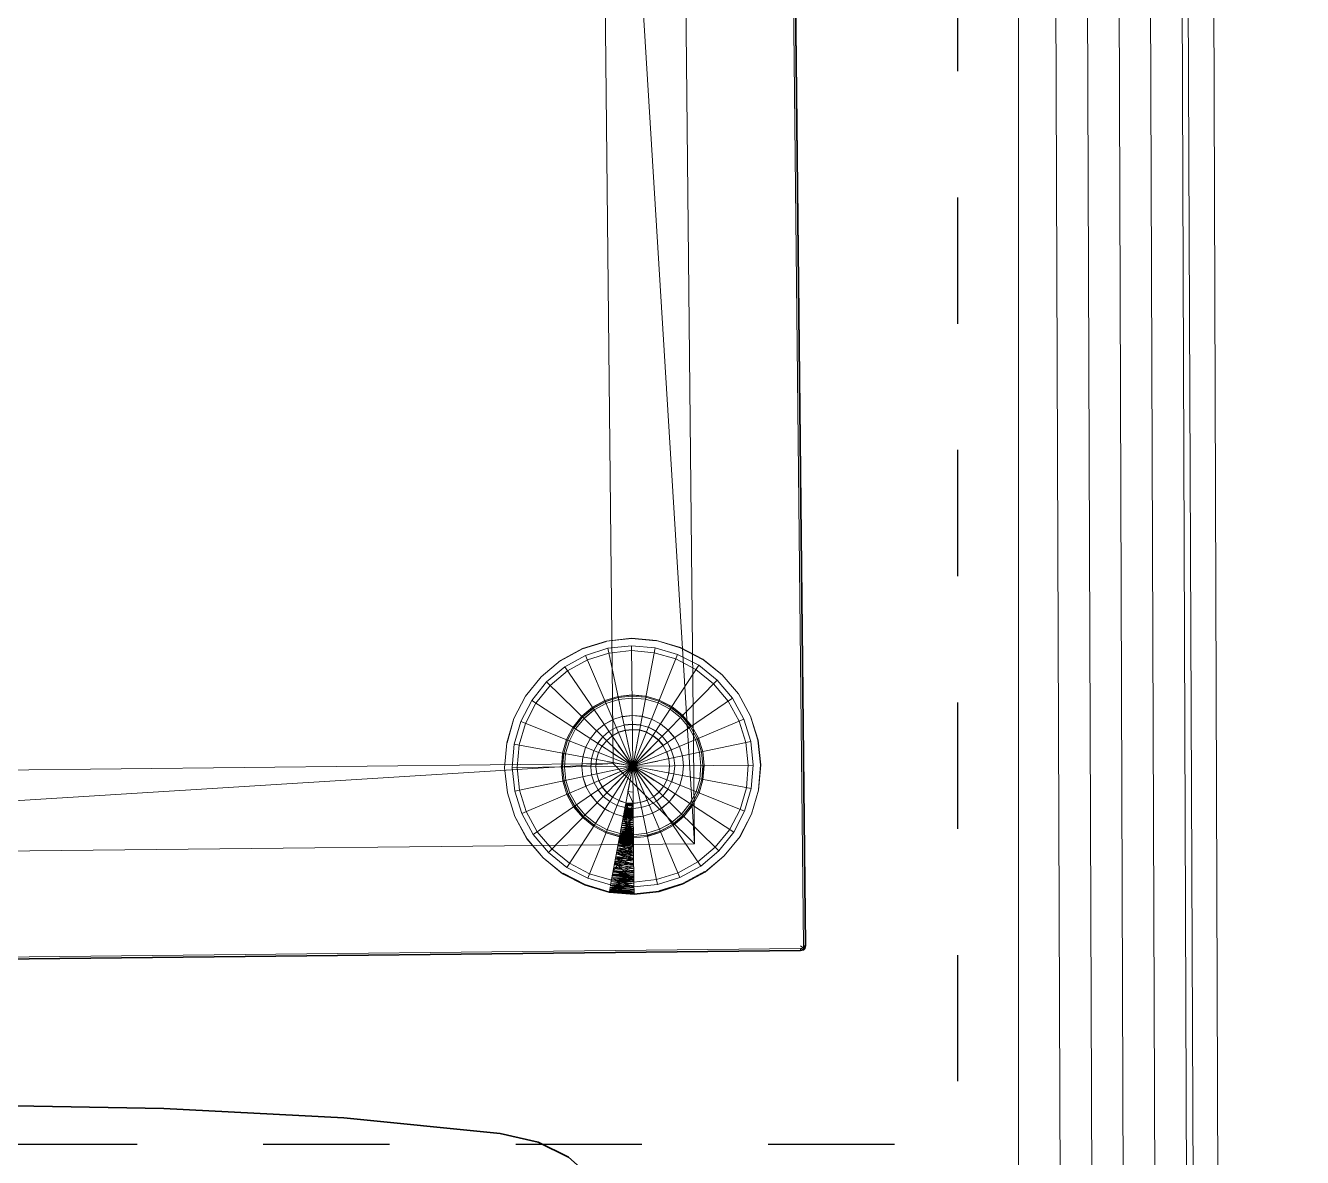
# Model space of a CAD drawing. Header units: millimetres. Extents: x 233224 to 234067, y -13631 to -11613.
# Drawn here: x 234019.46 to 234059.92, y -12767.82 to -12731.96 of the extents above; entities that cross this region are included whole.
import ezdxf

# ---------------------------------------------------------------- set-up
doc = ezdxf.new("R2010")
doc.units = ezdxf.units.MM
doc.header["$MEASUREMENT"] = 0
doc.set_wipeout_variables(frame=1)
doc.linetypes.add('Contour Line', pattern=[80, 40, -40])
doc.linetypes.add('Wipeout_Contour', pattern=[1000, 0, -1000])
doc.layers.add('2D Drafting - General_Pen_No__4', color=7, linetype='Continuous', lineweight=20, true_color=0x029e21)
doc.layers.add('Structural - Bearing_Pen_No__87', color=7, linetype='Continuous', lineweight=20, true_color=0x6a6a6a)
for name, color, linetype in [('A_FLOR_PATT', 7, 'Continuous'), ('Doseme - BA', 7, 'Continuous'), ('Structural - Bearing', 7, 'Continuous')]:
    doc.layers.add(name, color=color, linetype=linetype)
for name, color, linetype, lineweight in [('A_FLOR_PATT_Pen_No__7', 7, 'Continuous', 35), ('Doseme - BA_Pen_No__41', 7, 'Continuous', 25), ('Int - Furniture _Pen_No__75', 6, 'Continuous', 20)]:
    doc.layers.add(name, color=color, linetype=linetype, lineweight=lineweight)

# ---------------------------------------------------------------- blocks, each defined once
blk = doc.blocks.new('Slab_23', base_point=(233941.61, -4471.6))
at = {"layer": 'Doseme - BA_Pen_No__41', "linetype": 'Contour Line', "flags": 128}
blk.add_lwpolyline([(233941.61, -4471.6), (233941.61, -5171.6), (233241.61, -5171.6), (233241.61, -4471.6)], close=True, dxfattribs=at)
blk = doc.blocks.new('Wall_28', base_point=(233960.98, -1398.43))
at = {"color": 254, "linetype": 'Wipeout_Contour', "lineweight": 0, "ltscale": 936822.845006}
blk.add_wipeout([(234050.92, -12901.88), (234010.98, -1398.25), (234000.98, -1398.29), (234040.92, -12901.91)], dxfattribs=at).dxf.layer = 'Structural - Bearing'
at = {"color": 254, "linetype": 'Wipeout_Contour', "lineweight": 0, "ltscale": 936782.880162}
blk.add_wipeout([(234040.92, -12901.91), (234000.98, -1398.29), (233990.98, -1398.32), (234030.92, -12901.95)], dxfattribs=at).dxf.layer = 'Structural - Bearing'
at = {"color": 254, "linetype": 'Wipeout_Contour', "lineweight": 0, "ltscale": 936742.91532}
blk.add_wipeout([(234030.92, -12901.95), (233990.98, -1398.32), (233980.98, -1398.36), (234020.92, -12901.98)], dxfattribs=at).dxf.layer = 'Structural - Bearing'
at = {"color": 254, "linetype": 'Wipeout_Contour', "lineweight": 0, "ltscale": 936702.950482}
blk.add_wipeout([(234020.92, -12901.98), (233980.98, -1398.36), (233970.98, -1398.39), (234010.92, -12902.01)], dxfattribs=at).dxf.layer = 'Structural - Bearing'
at = {"color": 254, "linetype": 'Wipeout_Contour', "lineweight": 0, "ltscale": 936662.985647}
blk.add_wipeout([(234010.92, -12902.01), (233970.98, -1398.39), (233960.98, -1398.43), (234000.92, -12902.05)], dxfattribs=at).dxf.layer = 'Structural - Bearing'
at = {"layer": 'Structural - Bearing_Pen_No__87', "linetype": 'Continuous'}
for p, q in [((234010.92, -12902.01), (233970.98, -1398.39)), ((234020.92, -12901.98), (233980.98, -1398.36)), ((234030.92, -12901.95), (233990.98, -1398.32)), ((234040.92, -12901.91), (234000.98, -1398.29))]:
    blk.add_line(p, q, dxfattribs=at)
at = {"layer": 'Structural - Bearing_Pen_No__87', "linetype": 'Continuous', "flags": 128}
for points in [[(233960.98, -1398.43), (234000.92, -12902.05)], [(234050.92, -12901.88), (234010.98, -1398.25)]]:
    blk.add_lwpolyline(points, dxfattribs=at)
blk = doc.blocks.new('k70_2')
at = {"layer": 'Int - Furniture _Pen_No__75', "linetype": 'Continuous'}
for p, q in [((0, 697.94), (7.3, 2)), ((0.24, 697.94), (7.54, 2)), ((8.15, 2.01), (0.85, 697.95)), ((77.24, 72.01), (40.81, 658.76)), ((40.81, 658.76), (47.29, 41.54)), ((77.24, 72.01), (71.4, 628.93)), ((57.45, 108.67), (66.34, 111.51)), ((57.45, 108.67), (66.34, 111.45)), ((66.34, 111.51), (75.73, 112.52)), ((66.98, 108.77), (75.76, 109.71)), ((75.73, 112.52), (85.01, 111.7)), ((75.76, 109.71), (84.54, 108.96)), ((75.76, 109.71), (76.23, 64.68)), ((85.01, 111.7), (94.07, 109.06)), ((85.01, 111.64), (94.07, 109.06)), ((49.19, 104.18), (57.45, 108.67)), ((49.19, 104.12), (57.45, 108.67)), ((50.81, 101.82), (58.57, 106.11)), ((58.57, 106.11), (66.98, 108.77)), ((58.57, 106.11), (76.23, 64.68)), ((67.35, 106.95), (59.33, 104.42)), ((66.98, 108.77), (76.23, 64.68)), ((75.78, 107.82), (67.35, 106.95)), ((84.2, 107.12), (75.78, 107.82)), ((84.54, 108.96), (76.23, 64.68)), ((93, 106.47), (76.23, 64.68)), ((92.28, 104.77), (84.2, 107.12)), ((84.54, 108.96), (93, 106.47)), ((93, 106.47), (100.86, 102.35)), ((94.07, 109.06), (102.42, 104.68)), ((94.07, 109.06), (102.42, 104.74)), ((42.06, 98.13), (49.19, 104.18)), ((42.06, 98.13), (49.19, 104.12)), ((44.04, 96.2), (50.81, 101.82)), ((51.8, 100.31), (45.39, 94.87)), ((50.81, 101.82), (76.23, 64.68)), ((59.33, 104.42), (51.8, 100.31)), ((100.86, 102.35), (76.23, 64.68)), ((99.77, 100.82), (92.28, 104.77)), ((106.42, 95.51), (99.77, 100.82)), ((100.86, 102.35), (107.75, 96.87)), ((102.42, 104.74), (109.68, 98.84)), ((102.42, 104.68), (109.68, 98.84)), ((36.15, 90.87), (42.06, 98.13)), ((36.15, 90.81), (42.06, 98.13)), ((38.49, 89.3), (44.04, 96.2)), ((44.04, 96.2), (76.23, 64.68)), ((107.75, 96.87), (76.23, 64.68)), ((111.86, 89.04), (106.42, 95.51)), ((107.75, 96.87), (113.43, 90.09)), ((109.68, 98.84), (115.74, 91.64)), ((109.68, 98.84), (115.74, 91.7)), ((31.85, 82.52), (36.15, 90.87)), ((31.85, 82.52), (36.15, 90.81)), ((32.09, 82.4), (36.39, 90.63)), ((45.39, 94.87), (40.09, 88.29)), ((70.7, 90.8), (65.71, 89.23)), ((70.7, 90.8), (75.95, 91.34)), ((70.71, 90.74), (75.95, 91.34)), ((70.83, 90.31), (75.95, 90.91)), ((75.95, 91.34), (81.07, 90.85)), ((75.95, 91.34), (81.19, 90.91)), ((75.95, 90.91), (81.08, 90.49)), ((75.95, 90.91), (81.08, 90.42)), ((86.22, 89.44), (81.19, 90.91)), ((115.62, 91.64), (120.1, 83.39)), ((115.74, 91.7), (120.21, 83.45)), ((115.74, 91.64), (120.21, 83.45)), ((34.42, 81.45), (38.49, 89.3)), ((40.09, 88.29), (36.14, 80.8)), ((38.49, 89.3), (76.23, 64.68)), ((61.1, 86.74), (57.1, 83.34)), ((57.1, 83.34), (61.22, 86.67)), ((57.48, 83.03), (61.35, 86.37)), ((57.48, 83.03), (61.47, 86.31)), ((57.48, 83.03), (61.35, 86.31)), ((65.71, 89.23), (61.1, 86.74)), ((61.35, 86.37), (65.83, 88.86)), ((61.35, 86.31), (65.97, 88.8)), ((61.47, 86.31), (65.97, 88.8)), ((66.21, 88.13), (61.85, 85.71)), ((65.97, 88.8), (70.83, 90.38)), ((65.97, 88.8), (70.83, 90.31)), ((70.96, 89.64), (66.21, 88.13)), ((66.21, 88.19), (70.96, 89.64)), ((70.96, 89.64), (75.96, 90.18)), ((75.96, 90.18), (80.97, 89.75)), ((113.43, 90.09), (76.23, 64.68)), ((80.97, 89.75), (85.74, 88.34)), ((81.08, 90.42), (85.98, 89.01)), ((90.17, 86), (85.74, 88.34)), ((85.98, 89.01), (90.52, 86.68)), ((85.98, 89.01), (90.52, 86.62)), ((90.76, 87.05), (86.22, 89.44)), ((94.1, 82.86), (90.17, 86)), ((90.52, 86.62), (94.58, 83.42)), ((90.64, 86.68), (94.58, 83.42)), ((94.95, 83.73), (90.76, 87.05)), ((115.96, 81.63), (111.86, 89.04)), ((113.43, 90.09), (117.67, 82.32)), ((29.13, 73.52), (31.85, 82.52)), ((29.25, 73.52), (31.85, 82.52)), ((29.25, 73.52), (31.85, 82.46)), ((29.37, 73.47), (32.09, 82.4)), ((31.95, 73), (34.42, 81.45)), ((34.42, 81.45), (76.23, 64.68)), ((53.85, 79.27), (57.1, 83.34)), ((54.22, 79.04), (57.48, 83.03)), ((54.84, 78.61), (57.97, 82.49)), ((61.85, 85.71), (57.97, 82.49)), ((68.71, 82.18), (65.44, 80.37)), ((68.71, 82.18), (72.36, 83.25)), ((68.72, 82.12), (72.36, 83.25)), ((72.36, 83.25), (76.03, 83.66)), ((76.03, 83.66), (79.69, 83.32)), ((117.67, 82.32), (76.23, 64.68)), ((79.69, 83.32), (83.24, 82.27)), ((79.69, 83.32), (83.24, 82.33)), ((86.55, 80.6), (83.24, 82.33)), ((94.1, 82.92), (97.32, 79.06)), ((97.32, 79.06), (94.1, 82.86)), ((94.58, 83.42), (97.79, 79.49)), ((94.58, 83.42), (97.92, 79.49)), ((98.28, 79.74), (94.95, 83.73)), ((118.49, 73.54), (115.96, 81.63)), ((117.67, 82.32), (120.31, 73.93)), ((120.1, 83.39), (122.88, 74.45)), ((120.21, 83.45), (123, 74.51)), ((36.14, 80.8), (33.78, 72.65)), ((634.1, 77.85), (47.29, 41.54)), ((51.46, 74.61), (53.85, 79.27)), ((51.82, 74.49), (54.22, 79.1)), ((51.82, 74.49), (54.22, 79.04)), ((51.83, 74.43), (54.22, 79.04)), ((52.57, 74.19), (54.84, 78.61)), ((60.25, 75.07), (62.66, 77.96)), ((60.37, 75.07), (62.66, 77.96)), ((62.66, 77.96), (65.44, 80.37)), ((62.66, 77.96), (65.56, 80.32)), ((65, 75.67), (67.3, 77.64)), ((65, 75.67), (67.42, 77.58)), ((70.09, 79.07), (67.42, 77.58)), ((68.41, 76), (70.85, 77.31)), ((68.41, 76.06), (70.85, 77.31)), ((70.09, 79.07), (73.01, 80.02)), ((70.09, 79.13), (73.01, 80.02)), ((70.85, 77.31), (73.4, 78.14)), ((73.01, 80.02), (76.06, 80.36)), ((73.4, 78.14), (76.08, 78.47)), ((73.4, 78.14), (76.08, 78.41)), ((76.06, 80.36), (79.12, 80.09)), ((76.08, 78.47), (78.77, 78.19)), ((76.08, 78.41), (78.77, 78.19)), ((634.1, 77.85), (77.24, 72.01)), ((78.77, 78.19), (81.34, 77.42)), ((79.12, 80.09), (82.06, 79.26)), ((79.12, 80.09), (82.06, 79.2)), ((81.34, 77.42), (83.8, 76.23)), ((81.34, 77.42), (83.67, 76.16)), ((84.75, 77.77), (82.06, 79.2)), ((84.75, 77.83), (87.21, 75.9)), ((84.75, 77.77), (87.21, 75.9)), ((86.55, 80.6), (89.51, 78.25)), ((86.55, 80.54), (89.51, 78.25)), ((89.51, 78.25), (91.86, 75.4)), ((97.32, 79.06), (99.68, 74.68)), ((100.29, 74.94), (97.79, 79.49)), ((97.92, 79.49), (100.41, 75)), ((97.92, 79.49), (100.29, 74.94)), ((98.16, 79.74), (100.77, 75.12)), ((98.28, 79.74), (100.77, 75.12)), ((28.37, 64.17), (29.13, 73.52)), ((28.37, 64.17), (29.25, 73.52)), ((29.25, 73.52), (28.5, 64.18)), ((28.5, 64.18), (29.37, 73.47)), ((29.49, 73.47), (28.62, 64.18)), ((28.62, 64.18), (29.37, 73.47)), ((28.74, 64.18), (29.49, 73.47)), ((29.37, 73.47), (28.74, 64.18)), ((28.74, 64.18), (29.62, 73.47)), ((29.74, 73.4), (28.74, 64.18)), ((28.98, 64.18), (29.74, 73.4)), ((30.24, 73.34), (28.98, 64.18)), ((29.62, 73.47), (29.23, 64.18)), ((29.23, 64.18), (29.99, 73.34)), ((29.35, 64.18), (30.24, 73.34)), ((30.85, 73.23), (29.35, 64.18)), ((29.99, 73.34), (29.72, 64.19)), ((29.72, 64.19), (30.48, 73.29)), ((30.08, 64.19), (30.85, 73.23)), ((31.58, 73.06), (30.08, 64.19)), ((30.48, 73.29), (30.33, 64.19)), ((30.33, 64.19), (31.09, 73.17)), ((30.82, 64.2), (31.58, 73.06)), ((32.43, 72.89), (30.82, 64.2)), ((31.09, 73.17), (30.94, 64.2)), ((30.94, 64.2), (31.7, 73.06)), ((31.18, 64.2), (31.95, 73)), ((34.63, 72.48), (31.18, 64.2)), ((31.7, 73.06), (31.67, 64.21)), ((31.67, 64.21), (32.43, 72.89)), ((33.17, 72.76), (31.67, 64.21)), ((31.95, 73), (76.23, 64.68)), ((32.43, 72.89), (32.4, 64.22)), ((32.4, 64.22), (33.17, 72.76)), ((33.9, 72.59), (32.4, 64.22)), ((33.01, 64.22), (33.78, 72.65)), ((34.02, 72.59), (33.01, 64.22)), ((33.17, 72.76), (33.13, 64.22)), ((33.13, 64.22), (33.9, 72.65)), ((33.78, 72.65), (33.26, 64.23)), ((33.26, 64.23), (34.02, 72.59)), ((33.26, 64.23), (33.9, 72.59)), ((34.75, 72.48), (33.26, 64.23)), ((33.9, 72.65), (33.87, 64.23)), ((34.02, 72.59), (33.87, 64.23)), ((33.87, 64.23), (34.63, 72.48)), ((33.99, 64.23), (34.75, 72.48)), ((33.99, 64.23), (34.63, 72.48)), ((35.86, 72.24), (33.99, 64.23)), ((37.33, 71.96), (33.99, 64.23)), ((34.63, 72.48), (34.6, 64.24)), ((34.6, 64.24), (35.37, 72.37)), ((34.63, 72.48), (34.84, 64.24)), ((34.84, 64.24), (35.5, 72.3)), ((35.09, 64.24), (35.86, 72.24)), ((37.08, 72.02), (35.09, 64.24)), ((35.37, 72.37), (35.33, 64.25)), ((35.33, 64.25), (35.98, 72.24)), ((35.5, 72.3), (35.94, 64.25)), ((35.98, 72.24), (35.94, 64.25)), ((35.94, 64.25), (36.72, 72.13)), ((36.43, 64.26), (37.08, 72.02)), ((38.55, 71.72), (36.43, 64.26)), ((36.72, 72.13), (36.55, 64.26)), ((36.55, 64.26), (37.2, 72.02)), ((36.67, 64.26), (37.33, 71.96)), ((36.72, 72.13), (37.28, 64.27)), ((37.2, 72.02), (47.29, 64.37)), ((37.28, 64.27), (37.94, 71.84)), ((37.9, 64.27), (38.55, 71.72)), ((37.94, 71.84), (38.75, 64.28)), ((38.75, 64.28), (39.4, 71.61)), ((39.4, 71.61), (40.09, 64.3)), ((77.24, 72.01), (47.29, 41.54)), ((49.93, 69.59), (51.46, 74.61)), ((50.05, 69.59), (51.46, 74.61)), ((50.42, 69.54), (51.82, 74.49)), ((50.42, 69.54), (51.83, 74.43)), ((52.57, 74.19), (51.15, 69.35)), ((51.15, 69.41), (52.57, 74.19)), ((57.51, 68.2), (58.57, 71.75)), ((58.57, 71.75), (60.37, 75.07)), ((58.57, 71.75), (60.25, 75.07)), ((61.64, 70.5), (63.07, 73.27)), ((63.07, 73.27), (65, 75.67)), ((63.47, 69.79), (64.67, 72.19)), ((64.67, 72.25), (66.36, 74.33)), ((64.67, 72.19), (66.36, 74.27)), ((66.36, 74.27), (68.41, 76.06)), ((66.36, 74.33), (68.41, 76.06)), ((66.36, 74.27), (68.41, 76)), ((76.23, 64.68), (70.77, 72.55)), ((76.23, 64.68), (72.47, 73.49)), ((76.23, 64.68), (74.29, 74.06)), ((76.23, 64.68), (77.96, 74.09)), ((120.31, 73.93), (76.23, 64.68)), ((76.23, 64.68), (81.39, 72.66)), ((83.67, 76.16), (85.77, 74.48)), ((85.77, 74.48), (87.5, 72.42)), ((87.21, 75.9), (89.2, 73.54)), ((87.5, 72.42), (88.86, 70.06)), ((87.62, 72.43), (88.86, 70.06)), ((89.2, 73.54), (90.69, 70.81)), ((91.86, 75.4), (93.6, 72.12)), ((91.86, 75.4), (93.72, 72.12)), ((93.72, 72.12), (94.86, 68.59)), ((99.68, 74.68), (101.2, 69.88)), ((100.29, 74.94), (101.92, 70.08)), ((100.41, 75), (101.92, 70.08)), ((100.77, 75.12), (102.29, 70.14)), ((119.44, 65.13), (118.49, 73.54)), ((120.31, 73.93), (121.27, 65.15)), ((123, 74.51), (123.95, 65.18)), ((123, 74.51), (124.08, 65.18)), ((40.39, 71.38), (33.26, 64.23)), ((39.9, 71.5), (36.67, 64.26)), ((40.02, 71.5), (37.9, 64.27)), ((39.24, 64.29), (39.9, 71.5)), ((42.22, 71.09), (39.24, 64.29)), ((39.36, 64.29), (40.02, 71.5)), ((41.49, 71.21), (39.36, 64.29)), ((39.73, 64.29), (40.39, 71.38)), ((41.98, 71.09), (39.73, 64.29)), ((40.09, 64.3), (40.75, 71.32)), ((40.75, 71.32), (41.44, 64.31)), ((40.82, 64.3), (41.49, 71.21)), ((42.59, 70.97), (40.82, 64.3)), ((41.31, 64.31), (41.98, 71.09)), ((43.56, 70.8), (41.31, 64.31)), ((41.44, 64.31), (41.98, 71.09)), ((41.56, 64.31), (42.22, 71.09)), ((44.17, 70.69), (41.56, 64.31)), ((41.92, 64.32), (42.59, 70.97)), ((43.68, 70.81), (41.92, 64.32)), ((41.98, 71.09), (42.78, 64.33)), ((42.78, 64.33), (43.44, 70.86)), ((43.02, 64.33), (43.68, 70.81)), ((43.02, 64.33), (43.56, 70.8)), ((44.67, 70.57), (43.02, 64.33)), ((45.16, 70.51), (43.02, 64.33)), ((43.44, 70.86), (44.24, 64.34)), ((43.63, 64.33), (44.17, 70.69)), ((45.77, 70.4), (43.63, 64.33)), ((44.12, 64.34), (44.67, 70.57)), ((45.77, 70.4), (44.12, 64.34)), ((44.24, 64.34), (44.79, 70.57)), ((44.61, 64.34), (45.16, 70.51)), ((46.75, 70.23), (44.61, 64.34)), ((44.79, 70.57), (45.83, 64.36)), ((45.22, 64.35), (45.77, 70.4)), ((46.87, 70.17), (45.22, 64.35)), ((46.99, 70.17), (45.22, 64.35)), ((45.83, 64.36), (46.38, 70.28)), ((46.2, 64.36), (46.75, 70.23)), ((48.33, 69.93), (46.2, 64.36)), ((46.32, 64.36), (46.87, 70.17)), ((47.97, 69.99), (46.32, 64.36)), ((46.38, 70.28), (47.42, 64.37)), ((46.44, 64.36), (46.99, 70.17)), ((47.6, 70.05), (46.44, 64.36)), ((47.05, 64.37), (47.6, 70.05)), ((48.09, 69.99), (47.05, 64.37)), ((47.29, 64.37), (47.85, 69.99)), ((47.42, 64.37), (47.97, 69.99)), ((49.07, 69.76), (47.42, 64.37)), ((47.54, 64.38), (48.09, 69.99)), ((48.58, 69.88), (47.54, 64.38)), ((47.78, 64.38), (48.33, 69.93)), ((49.81, 69.65), (47.78, 64.38)), ((47.85, 69.99), (47.91, 64.38)), ((47.91, 64.38), (48.33, 69.93)), ((47.97, 69.99), (49, 64.39)), ((48.03, 64.38), (48.58, 69.88)), ((48.94, 69.82), (48.03, 64.38)), ((48.33, 69.93), (48.39, 64.38)), ((48.39, 64.38), (48.82, 69.82)), ((48.52, 64.39), (48.94, 69.82)), ((48.52, 64.39), (49.07, 69.76)), ((49.31, 69.7), (48.52, 64.39)), ((50.78, 69.47), (48.52, 64.39)), ((48.82, 69.82), (48.88, 64.39)), ((48.88, 64.39), (49.31, 69.7)), ((49.69, 69.65), (48.88, 64.39)), ((49, 64.39), (49.55, 69.71)), ((49.13, 64.39), (49.69, 69.65)), ((49.93, 69.59), (49.13, 64.39)), ((49.31, 69.7), (49.25, 64.39)), ((49.25, 64.39), (49.69, 69.65)), ((49.37, 64.39), (49.81, 69.65)), ((51.15, 69.41), (49.37, 64.39)), ((49.69, 69.65), (49.49, 64.4)), ((49.49, 64.4), (50.05, 69.59)), ((50.17, 69.59), (49.49, 64.4)), ((49.49, 64.4), (49.93, 69.59)), ((49.55, 69.71), (50.71, 64.41)), ((49.93, 69.59), (49.61, 64.4)), ((49.61, 64.4), (50.05, 69.59)), ((49.61, 64.4), (50.17, 69.59)), ((50.3, 69.53), (49.61, 64.4)), ((50.05, 69.59), (49.74, 64.4)), ((50.42, 69.54), (49.74, 64.4)), ((49.74, 64.4), (50.17, 69.53)), ((50.42, 69.54), (49.86, 64.4)), ((50.17, 69.53), (49.86, 64.4)), ((49.86, 64.4), (50.3, 69.53)), ((50.17, 69.59), (49.98, 64.4)), ((49.98, 64.4), (50.42, 69.54)), ((50.3, 69.53), (49.98, 64.4)), ((50.78, 69.47), (49.98, 64.4)), ((50.16, 69.53), (50.17, 69.59)), ((50.22, 64.4), (50.78, 69.47)), ((51.15, 69.41), (50.22, 64.4)), ((50.42, 69.54), (50.35, 64.4)), ((50.35, 64.4), (50.78, 69.47)), ((56.78, 68.31), (50.35, 64.4)), ((50.78, 69.47), (50.71, 64.41)), ((50.71, 64.41), (51.15, 69.41)), ((51.64, 69.3), (50.71, 64.41)), ((51.15, 69.35), (51.2, 64.41)), ((51.2, 64.41), (51.64, 69.3)), ((52.13, 69.18), (51.2, 64.41)), ((51.64, 69.3), (51.69, 64.42)), ((51.69, 64.42), (52.13, 69.18)), ((51.81, 64.42), (52.13, 69.18)), ((52.86, 69.07), (51.81, 64.42)), ((52.13, 69.18), (52.3, 64.43)), ((52.3, 64.43), (52.74, 69.07)), ((52.42, 64.43), (52.86, 69.07)), ((53.47, 68.95), (52.42, 64.43)), ((52.74, 69.07), (52.91, 64.43)), ((52.91, 64.43), (53.35, 68.95)), ((53.03, 64.43), (53.47, 68.95)), ((54.2, 68.84), (53.03, 64.43)), ((53.35, 68.95), (53.64, 64.44)), ((53.64, 64.44), (54.08, 68.83)), ((53.76, 64.44), (54.2, 68.84)), ((54.95, 68.66), (53.76, 64.44)), ((54.08, 68.83), (54.5, 64.45)), ((54.5, 64.45), (54.82, 68.72)), ((54.5, 64.45), (54.95, 68.66)), ((55.68, 68.55), (54.5, 64.45)), ((54.82, 68.72), (55.23, 64.46)), ((55.23, 64.46), (55.68, 68.55)), ((55.23, 64.46), (55.56, 68.55)), ((56.41, 68.37), (55.23, 64.46)), ((55.56, 68.55), (56.08, 64.46)), ((56.08, 64.46), (56.41, 68.37)), ((57.14, 68.26), (56.08, 64.46)), ((56.41, 68.37), (56.94, 64.47)), ((56.45, 64.47), (56.78, 68.31)), ((59.96, 67.74), (56.45, 64.47)), ((56.82, 64.47), (57.14, 68.26)), ((62.65, 67.21), (56.82, 64.47)), ((56.94, 64.47), (57.26, 68.26)), ((57.18, 64.48), (57.51, 68.2)), ((57.26, 68.26), (61.45, 64.52)), ((57.51, 68.2), (57.3, 64.48)), ((57.87, 68.14), (57.3, 64.48)), ((57.3, 64.48), (57.63, 68.14)), ((57.63, 68.14), (57.43, 64.48)), ((57.43, 64.48), (57.75, 68.14)), ((57.55, 64.48), (57.87, 68.14)), ((58.12, 68.09), (57.55, 64.48)), ((57.75, 68.14), (57.67, 64.48)), ((57.67, 64.48), (58, 68.09)), ((57.79, 64.48), (58.12, 68.09)), ((58.36, 68.03), (57.79, 64.48)), ((58, 68.09), (57.91, 64.48)), ((57.91, 64.48), (58.12, 68.09)), ((58.12, 68.09), (58.16, 64.49)), ((58.16, 64.49), (58.36, 68.03)), ((58.16, 64.49), (58.49, 68.03)), ((58.73, 67.97), (58.16, 64.49)), ((58.4, 64.49), (58.73, 67.97)), ((59.22, 67.86), (58.4, 64.49)), ((58.49, 68.03), (58.53, 64.49)), ((58.53, 64.49), (58.73, 67.97)), ((58.73, 67.97), (58.77, 64.49)), ((58.77, 64.49), (58.97, 67.92)), ((58.89, 64.49), (59.22, 67.86)), ((61.55, 67.45), (58.89, 64.49)), ((58.97, 67.92), (59.01, 64.5)), ((59.01, 64.5), (59.34, 67.86)), ((59.34, 67.86), (59.26, 64.5)), ((59.26, 64.5), (59.59, 67.79)), ((59.59, 67.79), (59.5, 64.5)), ((59.5, 64.5), (59.84, 67.73)), ((59.62, 64.5), (59.96, 67.74)), ((60.2, 67.68), (59.62, 64.5)), ((59.75, 64.5), (60.08, 67.74)), ((59.84, 67.73), (59.75, 64.5)), ((60.08, 67.74), (59.99, 64.51)), ((59.99, 64.51), (60.33, 67.68)), ((59.99, 64.51), (60.2, 67.68)), ((60.45, 67.62), (59.99, 64.51)), ((60.33, 67.68), (60.23, 64.51)), ((60.23, 64.51), (60.57, 67.62)), ((60.69, 67.62), (60.23, 64.51)), ((60.23, 64.51), (60.45, 67.62)), ((60.57, 67.62), (60.36, 64.51)), ((60.36, 64.51), (60.69, 67.62)), ((60.81, 67.56), (60.36, 64.51)), ((60.69, 67.56), (60.48, 64.51)), ((60.48, 64.51), (60.81, 67.56)), ((60.81, 67.56), (61.64, 70.5)), ((61.33, 64.52), (61.55, 67.45)), ((61.79, 67.39), (61.33, 64.52)), ((61.45, 64.52), (61.67, 67.39)), ((61.58, 64.52), (61.79, 67.39)), ((62.04, 67.34), (61.58, 64.52)), ((61.67, 67.39), (61.7, 64.52)), ((61.7, 64.52), (61.91, 67.34)), ((61.91, 67.34), (61.82, 64.53)), ((61.82, 64.53), (62.16, 67.34)), ((61.82, 64.53), (62.04, 67.34)), ((62.28, 67.27), (61.82, 64.53)), ((62.16, 67.34), (62.07, 64.53)), ((62.52, 67.27), (62.07, 64.53)), ((62.07, 64.53), (62.28, 67.27)), ((62.28, 67.27), (62.19, 64.53)), ((62.19, 64.53), (62.52, 67.27)), ((62.65, 67.21), (62.19, 64.53)), ((62.52, 67.27), (62.31, 64.53)), ((62.31, 64.53), (62.65, 67.21)), ((62.43, 64.53), (62.65, 67.21)), ((62.65, 67.21), (63.35, 69.85)), ((62.65, 67.21), (63.47, 69.79)), ((76.23, 64.68), (67.27, 68.24)), ((76.23, 64.68), (68.23, 69.9)), ((76.23, 64.68), (69.32, 71.37)), ((76.23, 64.68), (82.87, 71.52)), ((76.23, 64.68), (84.1, 70.07)), ((76.23, 64.68), (84.97, 68.43)), ((88.86, 70.06), (89.75, 67.5)), ((88.86, 70.06), (89.62, 67.5)), ((88.98, 70.12), (89.75, 67.5)), ((89.62, 67.5), (89.9, 64.82)), ((89.75, 67.5), (90.02, 64.82)), ((90.69, 70.81), (91.58, 67.89)), ((91.58, 67.89), (91.97, 64.84)), ((91.58, 67.89), (91.85, 64.84)), ((91.7, 67.95), (91.97, 64.84)), ((94.74, 68.53), (95.15, 64.87)), ((95.27, 64.88), (94.86, 68.59)), ((101.2, 69.94), (101.74, 64.94)), ((101.92, 70.08), (102.47, 64.95)), ((102.29, 70.14), (102.84, 64.96)), ((102.29, 70.14), (102.96, 64.96)), ((28.5, 64.18), (28.37, 64.17)), ((29.33, 54.84), (28.37, 64.17)), ((29.45, 54.84), (28.37, 64.17)), ((29.45, 54.84), (28.5, 64.18)), ((28.74, 64.18), (28.5, 64.18)), ((29.57, 54.91), (28.62, 64.18)), ((29.23, 64.18), (28.74, 64.18)), ((29.72, 64.19), (29.23, 64.18)), ((30.33, 64.19), (29.72, 64.19)), ((30.94, 64.2), (30.33, 64.19)), ((31.18, 64.2), (30.94, 64.2)), ((76.23, 64.68), (31.18, 64.2)), ((32.13, 55.42), (31.18, 64.2)), ((32.13, 55.42), (76.23, 64.68)), ((33.01, 64.22), (33.96, 55.81)), ((34.78, 47.03), (76.23, 64.68)), ((39.01, 39.25), (76.23, 64.68)), ((44.7, 32.48), (76.23, 64.68)), ((49.49, 64.4), (50.03, 59.21)), ((50.52, 59.28), (49.98, 64.4)), ((51.25, 59.4), (50.71, 64.41)), ((51.59, 26.94), (76.23, 64.68)), ((57.59, 60.76), (57.18, 64.48)), ((57.59, 60.76), (57.3, 64.48)), ((59.45, 22.87), (76.23, 64.68)), ((60.87, 61.46), (60.48, 64.51)), ((62.71, 61.84), (62.31, 64.53)), ((66.81, 66.47), (62.43, 64.53)), ((62.71, 61.84), (62.43, 64.53)), ((66.58, 64.58), (66.81, 66.47)), ((76.23, 64.68), (66.81, 66.47)), ((76.23, 64.68), (66.85, 62.69)), ((76.23, 64.68), (67.35, 60.92)), ((67.9, 20.4), (76.23, 64.68)), ((76.23, 64.68), (68.35, 59.28)), ((76.23, 64.68), (69.46, 57.82)), ((76.23, 64.68), (70.93, 56.68)), ((76.23, 64.68), (72.65, 55.79)), ((76.23, 64.68), (74.49, 55.26)), ((76.23, 64.68), (85.6, 66.66)), ((121.27, 65.15), (76.23, 64.68)), ((76.7, 19.63), (76.23, 64.68)), ((76.23, 64.68), (78.16, 55.3)), ((85.47, 20.58), (76.23, 64.68)), ((93.87, 23.23), (76.23, 64.68)), ((76.23, 64.68), (81.55, 56.79)), ((101.64, 27.46), (76.23, 64.68)), ((76.23, 64.68), (83.01, 57.97)), ((108.42, 33.15), (76.23, 64.68)), ((76.23, 64.68), (84.21, 59.45)), ((113.96, 40.04), (76.23, 64.68)), ((76.23, 64.68), (85.05, 61.11)), ((118.03, 47.9), (76.23, 64.68)), ((76.23, 64.68), (85.64, 62.88)), ((120.5, 56.35), (76.23, 64.68)), ((89.68, 62.13), (88.97, 59.56)), ((89.81, 62.13), (88.97, 59.56)), ((89.81, 62.13), (89.09, 59.5)), ((89.9, 64.82), (89.68, 62.13)), ((90.02, 64.82), (89.81, 62.13)), ((91.85, 64.84), (91.64, 61.79)), ((91.97, 64.84), (91.64, 61.79)), ((91.97, 64.84), (91.76, 61.73)), ((95.15, 64.87), (94.82, 61.15)), ((94.94, 61.15), (95.27, 64.88)), ((101.74, 64.94), (101.3, 59.93)), ((102.47, 64.95), (102.03, 59.82)), ((102.96, 64.96), (102.4, 59.76)), ((102.84, 64.96), (102.4, 59.76)), ((118.66, 56.7), (119.44, 65.13)), ((121.27, 65.15), (120.5, 56.35)), ((123.95, 65.18), (123.07, 55.89)), ((124.08, 65.18), (123.19, 55.83)), ((51.68, 54.23), (50.03, 59.21)), ((51.68, 54.23), (50.15, 59.21)), ((52.04, 54.35), (50.4, 59.27)), ((52.04, 54.41), (50.52, 59.28)), ((52.04, 54.35), (50.52, 59.28)), ((52.77, 54.66), (51.25, 59.4)), ((58.73, 57.23), (57.59, 60.76)), ((61.76, 58.54), (60.87, 61.46)), ((61.76, 58.48), (60.87, 61.46)), ((63.25, 55.81), (61.76, 58.54)), ((63.25, 55.81), (61.76, 58.48)), ((63.58, 59.29), (62.71, 61.84)), ((63.47, 59.23), (62.71, 61.84)), ((64.83, 56.93), (63.58, 59.29)), ((88.97, 59.56), (87.66, 57.17)), ((88.97, 59.56), (87.78, 57.17)), ((90.81, 58.85), (89.38, 56.08)), ((90.81, 58.79), (89.38, 56.08)), ((90.81, 58.79), (89.5, 56.03)), ((91.64, 61.79), (90.81, 58.79)), ((91.64, 61.79), (90.81, 58.85)), ((93.87, 57.6), (92.08, 54.28)), ((93.87, 57.6), (94.94, 61.15)), ((94.82, 61.15), (93.87, 57.6)), ((101.3, 59.93), (99.88, 55.15)), ((102.03, 59.82), (100.5, 54.92)), ((102.03, 59.82), (100.5, 54.86)), ((102.03, 59.82), (100.62, 54.86)), ((102.4, 59.76), (100.98, 54.75)), ((32.23, 45.9), (29.33, 54.84)), ((32.23, 45.9), (29.45, 54.84)), ((32.35, 45.96), (29.57, 54.91)), ((32.47, 46.03), (29.69, 54.91)), ((34.78, 47.03), (32.13, 55.42)), ((33.96, 55.81), (36.48, 47.72)), ((54.17, 49.61), (51.68, 54.23)), ((54.52, 49.86), (52.04, 54.41)), ((54.52, 49.86), (52.04, 54.35)), ((52.77, 54.66), (55.14, 50.29)), ((55.14, 50.23), (52.77, 54.66)), ((60.47, 53.95), (58.73, 57.23)), ((60.59, 53.95), (58.73, 57.23)), ((62.94, 51.11), (60.47, 53.95)), ((62.94, 51.11), (60.59, 53.95)), ((65.24, 53.45), (63.25, 55.81)), ((66.56, 54.86), (64.83, 56.93)), ((66.56, 54.8), (64.83, 56.93)), ((66.56, 54.8), (64.83, 56.87)), ((67.7, 51.53), (65.24, 53.45)), ((67.58, 51.52), (65.24, 53.45)), ((68.65, 53.18), (66.56, 54.86)), ((68.65, 53.12), (66.56, 54.8)), ((71.11, 51.92), (68.65, 53.18)), ((71.11, 51.92), (68.65, 53.12)), ((83.91, 53.34), (81.6, 52.03)), ((85.97, 55.07), (83.91, 53.34)), ((86.09, 55.01), (84.04, 53.22)), ((87.44, 53.68), (85.03, 51.71)), ((87.66, 57.17), (85.97, 55.07)), ((87.78, 57.17), (86.09, 55.01)), ((89.38, 56.08), (87.44, 53.68)), ((92.08, 54.28), (89.79, 51.39)), ((99.88, 55.15), (97.62, 50.74)), ((98.1, 50.31), (100.5, 54.92)), ((100.62, 54.86), (98.23, 50.26)), ((100.62, 54.86), (98.23, 50.32)), ((100.98, 54.75), (98.47, 50.08)), ((100.98, 54.75), (98.59, 50.08)), ((116.31, 48.56), (118.66, 56.7)), ((120.5, 56.35), (118.03, 47.9)), ((123.19, 55.83), (120.48, 46.89)), ((123.19, 55.83), (120.6, 46.83)), ((36.48, 47.72), (40.59, 40.31)), ((47.29, 41.54), (664.57, 48.02)), ((57.5, 45.62), (54.17, 49.61)), ((57.63, 45.62), (54.17, 49.61)), ((57.86, 45.92), (54.52, 49.86)), ((57.87, 45.86), (54.52, 49.86)), ((58.35, 46.42), (55.14, 50.29)), ((65.78, 48.76), (62.94, 51.11)), ((65.9, 48.76), (62.94, 51.11)), ((65.78, 48.76), (69.08, 47.02)), ((67.7, 51.53), (70.39, 50.14)), ((70.39, 50.14), (73.33, 49.26)), ((73.33, 49.26), (70.39, 50.08)), ((73.68, 51.16), (71.11, 51.92)), ((76.39, 48.99), (73.33, 49.26)), ((76.37, 50.95), (73.68, 51.16)), ((76.37, 50.88), (73.68, 51.16)), ((79.05, 51.22), (76.37, 50.88)), ((79.05, 51.22), (76.37, 50.95)), ((79.44, 49.33), (76.39, 48.99)), ((79.44, 49.27), (76.39, 48.99)), ((81.6, 52.03), (79.05, 51.22)), ((81.6, 51.97), (79.05, 51.22)), ((82.36, 50.27), (79.44, 49.33)), ((85.03, 51.71), (82.36, 50.21)), ((85.03, 51.71), (82.36, 50.27)), ((86.88, 48.98), (83.61, 47.17)), ((89.79, 51.39), (86.88, 49.04)), ((89.79, 51.39), (86.88, 48.98)), ((94.48, 46.8), (97.62, 50.74)), ((97.62, 50.68), (94.48, 46.8)), ((98.23, 50.32), (94.97, 46.31)), ((98.1, 50.31), (94.97, 46.31)), ((95.35, 46.02), (98.59, 50.08)), ((112.36, 41.06), (116.31, 48.56)), ((118.03, 47.9), (113.96, 40.04)), ((36.71, 37.65), (32.23, 45.9)), ((36.71, 37.71), (32.23, 45.9)), ((36.95, 37.83), (32.47, 46.03)), ((39.01, 39.25), (34.78, 47.03)), ((61.56, 42.3), (57.5, 45.62)), ((61.93, 42.73), (57.86, 45.92)), ((61.81, 42.73), (57.86, 45.92)), ((62.29, 43.29), (58.35, 46.42)), ((62.29, 43.29), (66.71, 41.02)), ((66.71, 40.96), (62.29, 43.29)), ((72.75, 46.02), (69.08, 47.08)), ((72.75, 46.02), (69.08, 47.02)), ((76.43, 45.7), (72.75, 46.02)), ((80.08, 46.1), (76.43, 45.7)), ((83.61, 47.23), (80.08, 46.1)), ((83.61, 47.17), (80.08, 46.1)), ((90.61, 43.59), (86.24, 41.22)), ((90.98, 43.04), (86.49, 40.55)), ((94.48, 46.8), (90.61, 43.59)), ((94.97, 46.31), (90.98, 42.98)), ((94.97, 46.31), (90.98, 43.04)), ((91.23, 42.61), (95.35, 46.02)), ((120.48, 46.89), (116.17, 38.6)), ((120.6, 46.83), (116.3, 38.55)), ((120.6, 46.83), (116.3, 38.49)), ((44.7, 32.48), (39.01, 39.25)), ((40.59, 40.31), (46.03, 33.84)), ((61.56, 42.3), (66.23, 39.91)), ((66.47, 40.34), (61.81, 42.67)), ((66.47, 40.34), (61.93, 42.73)), ((66.23, 39.91), (71.25, 38.43)), ((71.37, 38.92), (66.47, 40.34)), ((71.37, 38.86), (66.47, 40.34)), ((66.71, 41.02), (71.48, 39.6)), ((71.25, 38.43), (76.51, 37.94)), ((76.5, 38.43), (71.37, 38.92)), ((76.5, 38.43), (71.37, 38.86)), ((76.5, 38.37), (71.37, 38.86)), ((71.48, 39.6), (76.5, 39.17)), ((76.5, 39.17), (81.49, 39.7)), ((81.62, 39.03), (76.5, 38.43)), ((81.62, 38.97), (76.5, 38.43)), ((76.51, 37.94), (81.74, 38.54)), ((81.49, 39.7), (86.24, 41.22)), ((86.49, 40.55), (81.62, 38.97)), ((86.49, 40.55), (81.62, 39.03)), ((86.49, 40.49), (81.62, 38.97)), ((81.74, 38.54), (86.74, 40.13)), ((86.74, 40.13), (91.23, 42.61)), ((107.06, 34.48), (112.36, 41.06)), ((113.96, 40.04), (108.42, 33.15)), ((116.3, 38.55), (110.39, 31.21)), ((116.3, 38.49), (110.39, 31.21)), ((42.77, 30.5), (36.71, 37.71)), ((42.77, 30.5), (36.71, 37.65)), ((46.03, 33.84), (52.56, 28.54)), ((100.52, 29.04), (107.06, 34.48)), ((50.03, 24.6), (42.77, 30.5)), ((51.59, 26.94), (44.7, 32.48)), ((93.12, 24.93), (100.52, 29.04)), ((108.42, 33.15), (101.64, 27.46)), ((110.39, 31.21), (103.25, 25.22)), ((110.39, 31.21), (103.26, 25.16)), ((58.37, 20.3), (50.03, 24.66)), ((58.37, 20.3), (50.03, 24.6)), ((59.45, 22.87), (51.59, 26.94)), ((52.56, 28.54), (60.17, 24.59)), ((60.17, 24.59), (68.24, 22.23)), ((85.09, 22.41), (93.12, 24.93)), ((101.64, 27.46), (93.87, 23.23)), ((103.26, 25.16), (95, 20.68)), ((67.32, 17.64), (58.37, 20.3)), ((67.9, 20.4), (59.45, 22.87)), ((76.7, 19.63), (67.9, 20.4)), ((68.24, 22.23), (76.68, 21.53)), ((76.68, 21.53), (85.09, 22.41)), ((85.47, 20.58), (76.7, 19.63)), ((93.87, 23.23), (85.47, 20.58)), ((95, 20.68), (85.99, 17.9)), ((95, 20.68), (85.99, 17.84)), ((76.73, 16.83), (67.32, 17.64)), ((76.73, 16.89), (67.44, 17.7)), ((85.99, 17.9), (76.73, 16.89)), ((85.99, 17.84), (76.73, 16.83)), ((705.27, 8.22), (9.26, 0.92)), ((9.27, 0), (705.27, 7.55)), ((9.27, 0.25), (705.27, 7.55)), ((9.27, 0), (705.28, 7.3)), ((7.3, 2), (7.67, 0.9)), ((7.54, 2), (7.3, 2)), ((7.3, 2), (7.55, 0.9)), ((7.54, 2), (8.15, 2.01)), ((7.54, 2), (7.67, 0.9)), ((7.67, 0.9), (7.55, 0.9)), ((7.55, 0.9), (8.17, 0.24)), ((8.15, 2.01), (7.67, 0.9)), ((8.28, 0.91), (7.67, 0.9)), ((7.67, 0.9), (8.17, 0.24)), ((7.67, 0.9), (8.29, 0.24)), ((8.15, 2.01), (8.28, 0.91)), ((9.27, 0), (8.17, 0.24)), ((8.17, 0.24), (8.29, 0.24)), ((9.25, 2.02), (8.28, 0.91)), ((8.28, 0.91), (9.26, 0.92)), ((8.28, 0.91), (9.27, 0.25)), ((8.28, 0.91), (8.66, 0.24)), ((9.26, 0.92), (8.66, 0.24)), ((9.27, 0.25), (8.66, 0.24)), ((9.26, 0.92), (9.27, 0.25))]:
    blk.add_line(p, q, dxfattribs=at)
blk = doc.blocks.new('Chair - Sirt yuvarlak Kollu')
at = {"layer": 'A_FLOR_PATT_Pen_No__7', "linetype": 'Continuous'}
for p, q in [((49.01, -300.19), (-11.59, -290.62)), ((49.01, -300.16), (-11.59, -290.62)), ((49.01, -300.16), (49, -300.16)), ((105.74, -307.1), (49.01, -300.19)), ((186.44, -301.93), (178, -307.17)), ((155.35, -310.74), (105.74, -307.1)), ((178, -307.17), (167.72, -310.12)), ((177.99, -307.17), (167.72, -310.12)), ((167.72, -310.12), (155.35, -310.74))]:
    blk.add_line(p, q, dxfattribs=at)

msp = doc.modelspace()

# ---------------------------------------------------------------- block references
at = {"layer": 'A_FLOR_PATT', "linetype": 'Continuous', "xscale": -0.09999999999999998, "yscale": 0.09999999999999999, "zscale": 100, "rotation": 170.042984299813}
msp.add_blockref('Chair - Sirt yuvarlak Kollu', (234013.821, -12794.98), dxfattribs=at)
at = {"layer": 'Doseme - BA', "linetype": 'Contour Line', "xscale": 0.1, "yscale": 0.1, "zscale": 0.1}
msp.add_blockref('Slab_23', (234048.99, -12697.404), dxfattribs=at)
at = {"layer": 'Int - Furniture _Pen_No__75', "linetype": 'Continuous', "xscale": 0.08483990161351651, "yscale": 0.08483142578039858, "zscale": 100, "rotation": 90}
msp.add_blockref('k70_2', (234044.184, -12761.893), dxfattribs=at)
at = {"layer": 'Structural - Bearing', "xscale": 0.1, "yscale": 0.1, "zscale": 0.1}
msp.add_blockref('Wall_28', (234050.927, -12390.087), dxfattribs=at)

# ---------------------------------------------------------------- next in the draw order: linework, layer by layer
at = {"layer": '2D Drafting - General_Pen_No__4', "linetype": 'Continuous'}
for p, q in [((234050.927, -12390.087), (234050.927, -13410.087)), ((234058.923, -13371.087), (234054.927, -12396.087))]:
    msp.add_line(p, q, dxfattribs=at)

doc.saveas('drawing.dxf')
